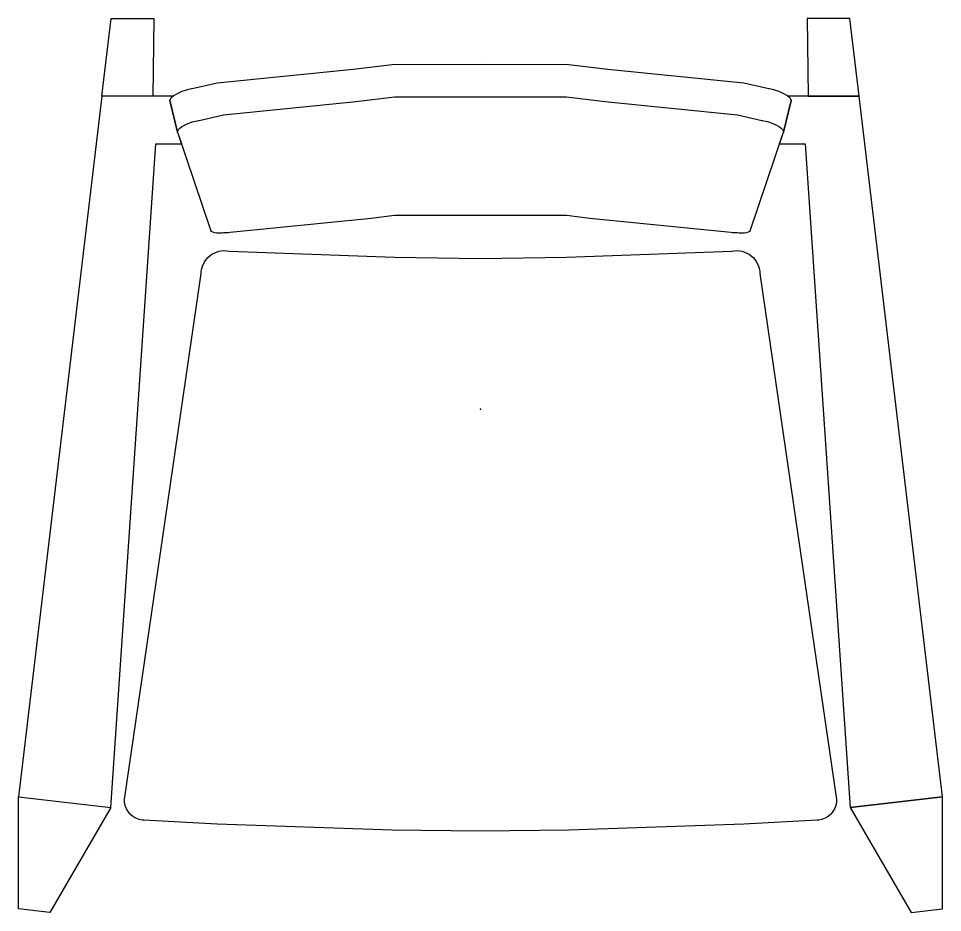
# Model space of a CAD drawing. Extents: x -337 to 337, y -368 to 286.
import ezdxf

# ---------------------------------------------------------------- set-up
doc = ezdxf.new("R2010")
doc.units = 0
doc.header["$MEASUREMENT"] = 0

# ---------------------------------------------------------------- blocks, each defined once
blk = doc.blocks.new('F-205_2D_dwg')
for points in [[(-239.28, 228.77), (-276.64, 228.77), (-269.89, 285.52), (-238.58, 285.52)], [(239.28, 228.77), (276.64, 228.77), (269.89, 285.52), (238.58, 285.52)], [(-90.85, 224.92), (-62.91, 228.26), (0, 228.31), (62.91, 228.26), (90.85, 224.92), (187.75, 215.05), (205.56, 211.06), (205.87, 211.02), (208.2, 210.52), (210.52, 209.87), (212.76, 209.1), (214.85, 208.24), (216.74, 207.3), (218.35, 206.32), (219.66, 205.32), (220.6, 204.34), (221.16, 203.41), (221.32, 202.55), (226.85, 225.47), (226.69, 226.33), (226.12, 227.26), (225.15, 228.25), (223.81, 229.25), (222.16, 230.25), (220.22, 231.2), (218.08, 232.08), (215.78, 232.86), (213.4, 233.52), (211.02, 234.04), (210.7, 234.08), (192.45, 238.17), (93.13, 248.33), (64.49, 251.75), (0, 251.8), (-64.49, 251.75), (-93.13, 248.33), (-192.45, 238.17), (-210.7, 234.08), (-211.02, 234.04), (-213.4, 233.52), (-215.78, 232.86), (-218.08, 232.08), (-220.22, 231.2), (-222.16, 230.25), (-223.81, 229.25), (-225.15, 228.25), (-226.12, 227.26), (-226.69, 226.33), (-226.85, 225.47), (-221.32, 202.55), (-221.16, 203.41), (-220.6, 204.34), (-219.66, 205.32), (-218.35, 206.32), (-216.74, 207.3), (-214.85, 208.24), (-212.76, 209.1), (-210.52, 209.87), (-208.2, 210.52), (-205.87, 211.02), (-205.56, 211.06), (-187.75, 215.05)], [(-237.07, 193.9), (-218.2, 193.9), (-220.75, 201.47), (-221.07, 201.79), (-221.32, 202.55), (-226.85, 225.47), (-226.69, 226.33), (-226.12, 227.26), (-225.15, 228.25), (-224.46, 228.77), (-276.64, 228.77), (-337.49, -283.25), (-270.06, -291.05)], [(-90.85, 224.92), (-62.91, 228.26), (0, 228.31), (62.91, 228.26), (90.85, 224.92), (187.75, 215.05), (205.56, 211.06), (205.87, 211.02), (208.2, 210.52), (210.52, 209.87), (212.76, 209.1), (214.85, 208.24), (216.74, 207.3), (218.35, 206.32), (219.66, 205.32), (220.6, 204.34), (221.16, 203.41), (221.32, 202.55), (221.07, 201.79), (220.75, 201.47), (196.99, 130.9), (196.94, 130.74), (196.95, 130.57), (196.47, 129.87), (195.6, 129.3), (194.36, 128.89), (192.79, 128.64), (190.94, 128.57), (188.85, 128.68), (187.75, 128.82), (186.57, 128.82), (184.17, 128.98), (182.96, 129.14), (79.75, 139.44), (62.91, 141.45), (0, 141.51), (-62.91, 141.45), (-79.75, 139.44), (-182.96, 129.14), (-184.17, 128.98), (-186.57, 128.82), (-187.75, 128.82), (-188.85, 128.68), (-190.94, 128.57), (-192.79, 128.64), (-194.36, 128.89), (-195.6, 129.3), (-196.47, 129.87), (-196.95, 130.57), (-196.94, 130.74), (-196.99, 130.9), (-220.75, 201.47), (-221.07, 201.79), (-221.32, 202.55), (-221.16, 203.41), (-220.6, 204.34), (-219.66, 205.32), (-218.35, 206.32), (-216.74, 207.3), (-214.85, 208.24), (-212.76, 209.1), (-210.52, 209.87), (-208.2, 210.52), (-205.87, 211.02), (-205.56, 211.06), (-187.75, 215.05)], [(237.07, 193.9), (270.06, -291.05), (337.49, -283.25), (276.64, 228.77), (224.46, 228.77), (225.15, 228.25), (226.12, 227.26), (226.69, 226.33), (226.85, 225.47), (221.32, 202.55), (221.07, 201.79), (220.75, 201.47), (218.2, 193.9)], [(-314.61, -367.77), (-337.35, -365.14), (-337.49, -283.25), (-270.06, -291.05)], [(314.61, -367.77), (337.35, -365.14), (337.49, -283.25), (270.06, -291.05)]]:
    blk.add_lwpolyline(points, close=True)
blk.add_lwpolyline([(-62.91, 111.14), (0, 110.2), (62.91, 111.14), (183.62, 115.6, -0.463185), (204.09, 99.06), (232.16, -93.24), (259.89, -283.45), (260.1, -284.77), (260.06, -287.21), (259.59, -289.62), (258.7, -291.93), (257.44, -294.07), (255.83, -295.98), (253.92, -297.6), (251.77, -298.87), (249.45, -299.77), (247.02, -300.25), (245.8, -300.29), (192.45, -303.28), (64.49, -307.54), (0, -308.26), (-64.49, -307.54), (-192.45, -303.28), (-245.8, -300.29), (-247.02, -300.25), (-249.45, -299.77), (-251.77, -298.87), (-253.92, -297.6), (-255.83, -295.98), (-257.44, -294.07), (-258.7, -291.93), (-259.59, -289.62), (-260.06, -287.21), (-260.1, -284.77), (-259.89, -283.45), (-232.16, -93.24), (-204.09, 99.06, -0.463185), (-183.62, 115.6)], format="xyb", close=True)
blk.add_point((0, 0))
blk.add_point((0, 0))
blk.add_point((0, 0))
blk.add_point((0, 0))
blk.add_point((0, 0))

msp = doc.modelspace()

# ---------------------------------------------------------------- block references
msp.add_blockref('F-205_2D_dwg', (0, 0))

doc.saveas('drawing.dxf')
